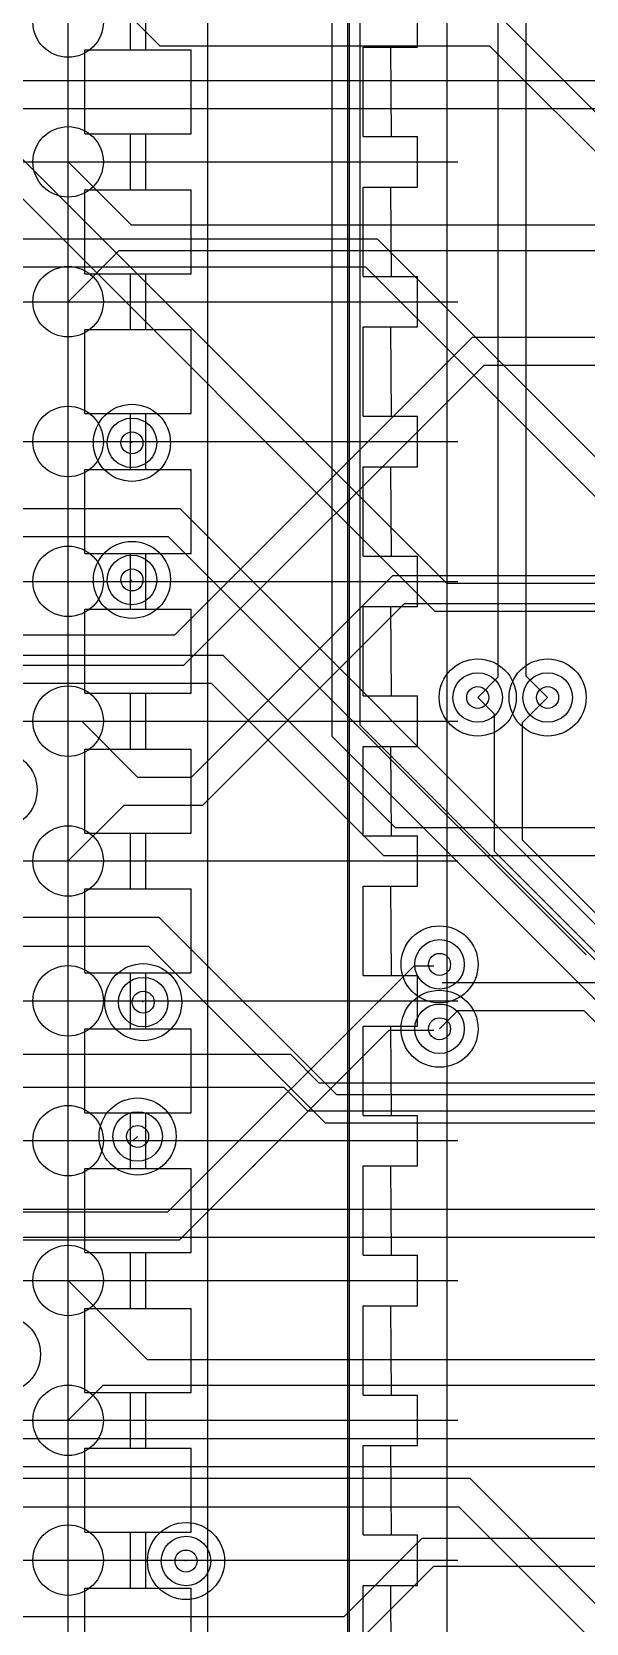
# Model space of a CAD drawing. Extents: x 28 to 300, y 18 to 330.
# Drawn here: x 148.23 to 153.27, y 145.92 to 160.37 of the extents above; entities that cross this region are included whole.
import ezdxf

# ---------------------------------------------------------------- set-up
doc = ezdxf.new("R2010")
doc.units = 0
for name, color, linetype in [('BOTTOMLAYER', 5, 'CONTINUOUS'), ('DRILLDRAWING', 1, 'CONTINUOUS'), ('INTERNALPLANE1', 76, 'CONTINUOUS'), ('INTERNALPLANE6', 136, 'CONTINUOUS'), ('MECHANICAL11', 56, 'CONTINUOUS'), ('MECHANICAL14', 56, 'CONTINUOUS'), ('MECHANICAL8', 56, 'CONTINUOUS'), ('MIDLAYER1', 16, 'CONTINUOUS'), ('MIDLAYER3', 90, 'CONTINUOUS'), ('MULTILAYER', 9, 'CONTINUOUS'), ('TOPLAYER', 1, 'CONTINUOUS'), ('TOPOVERLAY', 2, 'CONTINUOUS'), ('TOPPASTE', 8, 'CONTINUOUS'), ('TOPSOLDER', 216, 'CONTINUOUS'), ('VIAHOLELAYER', 16, 'CONTINUOUS')]:
    doc.layers.add(name, color=color, linetype=linetype)

msp = doc.modelspace()

# ---------------------------------------------------------------- linework, layer by layer
at = {"layer": 'BOTTOMLAYER'}
for p, q in [((152.721, 156.281), (152.721, 163.194)), ((152.467, 156.611), (152.467, 163.089)), ((151.214, 154.075), (151.214, 161.234)), ((150.96, 153.97), (150.96, 161.129)), ((152.467, 154.512), (152.467, 156.611)), ((152.467, 155.745), (152.467, 156.611)), ((152.721, 154.52), (152.721, 156.281)), ((152.721, 155.85), (152.721, 156.281)), ((152.281, 154.325), (152.467, 154.512)), ((152.721, 154.52), (152.916, 154.325)), ((150.96, 153.97), (153.398, 151.531)), ((151.214, 154.075), (153.652, 151.637)), ((149.467, 149.653), (151.702, 151.888)), ((151.702, 151.888), (151.883, 151.888)), ((150.207, 150.034), (151.477, 151.304)), ((151.477, 151.304), (151.883, 151.304)), ((149.572, 149.399), (150.207, 150.034)), ((150.207, 150.034), (150.258, 150.084)), ((144.949, 149.653), (149.467, 149.653)), ((144.873, 149.399), (149.572, 149.399))]:
    msp.add_line(p, q, dxfattribs=at)
for centre in [(149.14, 156.638), (149.14, 155.393), (152.281, 154.325), (152.916, 154.325), (151.934, 151.901), (149.242, 151.558), (151.934, 151.316), (149.191, 150.338), (149.631, 146.482)]:
    msp.add_circle(centre, 0.225, dxfattribs=at)
at = {"layer": 'DRILLDRAWING'}
for centre in [(149.14, 156.638), (149.14, 155.393), (152.281, 154.325), (152.916, 154.325), (151.934, 151.901), (149.242, 151.558), (151.934, 151.316), (149.191, 150.338), (149.631, 146.482)]:
    msp.add_circle(centre, 0.1, dxfattribs=at)
at = {"layer": 'INTERNALPLANE1'}
for centre in [(149.14, 156.638), (149.14, 155.393), (152.281, 154.325), (152.916, 154.325), (147.928, 153.486), (151.934, 151.901), (149.242, 151.558), (151.934, 151.316), (149.191, 150.338), (147.959, 148.361), (149.631, 146.482)]:
    msp.add_circle(centre, 0.35, dxfattribs=at)
at = {"layer": 'INTERNALPLANE6'}
for centre in [(152.281, 154.325), (152.916, 154.325), (151.934, 151.901), (151.934, 151.316)]:
    msp.add_circle(centre, 0.35, dxfattribs=at)
at = {"layer": 'MECHANICAL11'}
msp.add_line((151.115, 128.11), (151.115, 179.138), dxfattribs=at)
at = {"layer": 'MECHANICAL14'}
for p, q in [((152.002, 122.208), (152.002, 178.824)), ((149.125, 160.206), (149.125, 160.714)), ((149.265, 160.206), (149.265, 160.714)), ((151.734, 160.231), (151.734, 160.689)), ((148.711, 159.444), (148.711, 160.206)), ((148.711, 160.206), (149.679, 160.206)), ((149.679, 159.444), (149.679, 160.206)), ((151.24, 159.419), (151.24, 160.231)), ((151.24, 160.231), (151.734, 160.231)), ((151.487, 160.231), (151.494, 159.419)), ((148.711, 159.444), (149.679, 159.444)), ((149.125, 158.936), (149.125, 159.444)), ((149.265, 158.936), (149.265, 159.444)), ((151.24, 159.419), (151.734, 159.419)), ((151.734, 158.961), (151.734, 159.419)), ((148.711, 158.174), (148.711, 158.936)), ((148.711, 158.936), (149.679, 158.936)), ((149.679, 158.174), (149.679, 158.936)), ((151.24, 158.149), (151.24, 158.961)), ((151.24, 158.961), (151.734, 158.961)), ((151.487, 158.961), (151.494, 158.149)), ((148.711, 158.174), (149.679, 158.174)), ((149.125, 157.666), (149.125, 158.174)), ((149.265, 157.666), (149.265, 158.174)), ((151.24, 158.149), (151.734, 158.149)), ((151.734, 157.691), (151.734, 158.149)), ((151.24, 156.879), (151.24, 157.691)), ((151.24, 157.691), (151.734, 157.691)), ((151.487, 157.691), (151.494, 156.879)), ((148.711, 156.904), (148.711, 157.666)), ((148.711, 157.666), (149.679, 157.666)), ((149.679, 156.904), (149.679, 157.666)), ((148.711, 156.904), (149.679, 156.904)), ((149.125, 156.396), (149.125, 156.904)), ((149.265, 156.396), (149.265, 156.904)), ((151.24, 156.879), (151.734, 156.879)), ((151.734, 156.421), (151.734, 156.879)), ((148.711, 155.634), (148.711, 156.396)), ((148.711, 156.396), (149.679, 156.396)), ((149.679, 155.634), (149.679, 156.396)), ((151.24, 155.609), (151.24, 156.421)), ((151.24, 156.421), (151.734, 156.421)), ((151.487, 156.421), (151.494, 155.609)), ((148.711, 155.634), (149.679, 155.634)), ((149.125, 155.126), (149.125, 155.634)), ((149.265, 155.126), (149.265, 155.634)), ((151.24, 155.609), (151.734, 155.609)), ((151.734, 155.151), (151.734, 155.609)), ((148.711, 154.364), (148.711, 155.126)), ((148.711, 155.126), (149.679, 155.126)), ((149.679, 154.364), (149.679, 155.126)), ((151.24, 154.339), (151.24, 155.151)), ((151.24, 155.151), (151.734, 155.151)), ((151.487, 155.151), (151.494, 154.339)), ((148.711, 154.364), (149.679, 154.364)), ((149.125, 153.856), (149.125, 154.364)), ((149.265, 153.856), (149.265, 154.364)), ((151.24, 154.339), (151.734, 154.339)), ((151.734, 153.881), (151.734, 154.339)), ((148.711, 153.094), (148.711, 153.856)), ((148.711, 153.856), (149.679, 153.856)), ((149.679, 153.094), (149.679, 153.856)), ((151.24, 153.069), (151.24, 153.881)), ((151.24, 153.881), (151.734, 153.881)), ((151.487, 153.881), (151.494, 153.069)), ((148.711, 153.094), (149.679, 153.094)), ((149.125, 152.586), (149.125, 153.094)), ((149.265, 152.586), (149.265, 153.094)), ((151.24, 153.069), (151.734, 153.069)), ((151.734, 152.611), (151.734, 153.069)), ((148.711, 151.824), (148.711, 152.586)), ((148.711, 152.586), (149.679, 152.586)), ((149.679, 151.824), (149.679, 152.586)), ((151.24, 151.799), (151.24, 152.611)), ((151.24, 152.611), (151.734, 152.611)), ((151.487, 152.611), (151.494, 151.799)), ((148.711, 151.824), (149.679, 151.824)), ((149.125, 151.316), (149.125, 151.824)), ((149.265, 151.316), (149.265, 151.824)), ((151.24, 151.799), (151.734, 151.799)), ((151.734, 151.341), (151.734, 151.799)), ((151.24, 150.529), (151.24, 151.341)), ((151.24, 151.341), (151.734, 151.341)), ((151.487, 151.341), (151.494, 150.529)), ((148.711, 150.554), (148.711, 151.316)), ((148.711, 151.316), (149.679, 151.316)), ((149.679, 150.554), (149.679, 151.316)), ((148.711, 150.554), (149.679, 150.554)), ((149.125, 150.046), (149.125, 150.554)), ((149.265, 150.046), (149.265, 150.554)), ((151.24, 150.529), (151.734, 150.529)), ((151.734, 150.071), (151.734, 150.529)), ((148.711, 149.284), (148.711, 150.046)), ((148.711, 150.046), (149.679, 150.046)), ((149.679, 149.284), (149.679, 150.046)), ((151.24, 149.259), (151.24, 150.071)), ((151.24, 150.071), (151.734, 150.071)), ((151.487, 150.071), (151.494, 149.259)), ((148.711, 149.284), (149.679, 149.284)), ((149.125, 148.776), (149.125, 149.284)), ((149.265, 148.776), (149.265, 149.284)), ((151.24, 149.259), (151.734, 149.259)), ((151.734, 148.801), (151.734, 149.259)), ((148.711, 148.014), (148.711, 148.776)), ((148.711, 148.776), (149.679, 148.776)), ((149.679, 148.014), (149.679, 148.776)), ((151.24, 147.989), (151.24, 148.801)), ((151.24, 148.801), (151.734, 148.801)), ((151.487, 148.801), (151.494, 147.989)), ((148.711, 148.014), (149.679, 148.014)), ((149.125, 147.506), (149.125, 148.014)), ((149.265, 147.506), (149.265, 148.014)), ((151.24, 147.989), (151.734, 147.989)), ((151.734, 147.531), (151.734, 147.989)), ((148.711, 146.744), (148.711, 147.506)), ((148.711, 147.506), (149.679, 147.506)), ((149.679, 146.744), (149.679, 147.506)), ((151.24, 146.719), (151.24, 147.531)), ((151.24, 147.531), (151.734, 147.531)), ((151.487, 147.531), (151.494, 146.719)), ((148.711, 146.744), (149.679, 146.744)), ((149.125, 146.236), (149.125, 146.744)), ((149.265, 146.236), (149.265, 146.744)), ((151.24, 146.719), (151.734, 146.719)), ((151.734, 146.261), (151.734, 146.719)), ((148.711, 145.474), (148.711, 146.236)), ((148.711, 146.236), (149.679, 146.236)), ((149.679, 145.474), (149.679, 146.236)), ((151.24, 145.449), (151.24, 146.261)), ((151.24, 146.261), (151.734, 146.261)), ((151.487, 146.261), (151.494, 145.449))]:
    msp.add_line(p, q, dxfattribs=at)
at = {"layer": 'MECHANICAL8'}
for p, q in [((148.56, 159.46), (148.56, 160.46)), ((149.83, 159.46), (149.83, 160.46)), ((151.1, 159.46), (151.1, 160.46)), ((148.56, 159.19), (148.56, 160.19)), ((149.83, 159.19), (149.83, 160.19)), ((151.1, 159.19), (151.1, 160.19)), ((147.29, 159.19), (148.29, 159.19)), ((147.56, 159.19), (148.56, 159.19)), ((148.56, 158.19), (148.56, 159.19)), ((148.56, 159.19), (149.56, 159.19)), ((148.83, 159.19), (149.83, 159.19)), ((149.83, 158.19), (149.83, 159.19)), ((149.83, 159.19), (150.83, 159.19)), ((150.1, 159.19), (151.1, 159.19)), ((151.1, 158.19), (151.1, 159.19)), ((151.1, 159.19), (152.1, 159.19)), ((148.56, 157.92), (148.56, 158.92)), ((149.83, 157.92), (149.83, 158.92)), ((151.1, 157.92), (151.1, 158.92)), ((147.29, 157.92), (148.29, 157.92)), ((147.56, 157.92), (148.56, 157.92)), ((148.56, 156.92), (148.56, 157.92)), ((148.56, 157.92), (149.56, 157.92)), ((148.83, 157.92), (149.83, 157.92)), ((149.83, 156.92), (149.83, 157.92)), ((149.83, 157.92), (150.83, 157.92)), ((150.1, 157.92), (151.1, 157.92)), ((151.1, 156.92), (151.1, 157.92)), ((151.1, 157.92), (152.1, 157.92)), ((148.56, 156.65), (148.56, 157.65)), ((149.83, 156.65), (149.83, 157.65)), ((151.1, 156.65), (151.1, 157.65)), ((147.29, 156.65), (148.29, 156.65)), ((147.56, 156.65), (148.56, 156.65)), ((148.56, 155.65), (148.56, 156.65)), ((148.56, 156.65), (149.56, 156.65)), ((148.83, 156.65), (149.83, 156.65)), ((149.83, 155.65), (149.83, 156.65)), ((149.83, 156.65), (150.83, 156.65)), ((150.1, 156.65), (151.1, 156.65)), ((151.1, 155.65), (151.1, 156.65)), ((151.1, 156.65), (152.1, 156.65)), ((148.56, 155.38), (148.56, 156.38)), ((149.83, 155.38), (149.83, 156.38)), ((151.1, 155.38), (151.1, 156.38)), ((147.29, 155.38), (148.29, 155.38)), ((147.56, 155.38), (148.56, 155.38)), ((148.56, 154.38), (148.56, 155.38)), ((148.56, 155.38), (149.56, 155.38)), ((148.83, 155.38), (149.83, 155.38)), ((149.83, 154.38), (149.83, 155.38)), ((149.83, 155.38), (150.83, 155.38)), ((150.1, 155.38), (151.1, 155.38)), ((151.1, 154.38), (151.1, 155.38)), ((151.1, 155.38), (152.1, 155.38)), ((148.56, 154.11), (148.56, 155.11)), ((149.83, 154.11), (149.83, 155.11)), ((151.1, 154.11), (151.1, 155.11)), ((147.29, 154.11), (148.29, 154.11)), ((147.56, 154.11), (148.56, 154.11)), ((148.56, 153.11), (148.56, 154.11)), ((148.56, 154.11), (149.56, 154.11)), ((148.83, 154.11), (149.83, 154.11)), ((149.83, 153.11), (149.83, 154.11)), ((149.83, 154.11), (150.83, 154.11)), ((150.1, 154.11), (151.1, 154.11)), ((151.1, 153.11), (151.1, 154.11)), ((151.1, 154.11), (152.1, 154.11)), ((148.56, 152.84), (148.56, 153.84)), ((149.83, 152.84), (149.83, 153.84)), ((151.1, 152.84), (151.1, 153.84)), ((147.29, 152.84), (148.29, 152.84)), ((147.56, 152.84), (148.56, 152.84)), ((148.56, 151.84), (148.56, 152.84)), ((148.56, 152.84), (149.56, 152.84)), ((148.83, 152.84), (149.83, 152.84)), ((149.83, 151.84), (149.83, 152.84)), ((149.83, 152.84), (150.83, 152.84)), ((150.1, 152.84), (151.1, 152.84)), ((151.1, 151.84), (151.1, 152.84)), ((151.1, 152.84), (152.1, 152.84)), ((148.56, 151.57), (148.56, 152.57)), ((149.83, 151.57), (149.83, 152.57)), ((151.1, 151.57), (151.1, 152.57)), ((147.29, 151.57), (148.29, 151.57)), ((147.56, 151.57), (148.56, 151.57)), ((148.56, 150.57), (148.56, 151.57)), ((148.56, 151.57), (149.56, 151.57)), ((148.83, 151.57), (149.83, 151.57)), ((149.83, 150.57), (149.83, 151.57)), ((149.83, 151.57), (150.83, 151.57)), ((150.1, 151.57), (151.1, 151.57)), ((151.1, 150.57), (151.1, 151.57)), ((151.1, 151.57), (152.1, 151.57)), ((148.56, 150.3), (148.56, 151.3)), ((149.83, 150.3), (149.83, 151.3)), ((151.1, 150.3), (151.1, 151.3)), ((147.29, 150.3), (148.29, 150.3)), ((147.56, 150.3), (148.56, 150.3)), ((148.56, 149.3), (148.56, 150.3)), ((148.56, 150.3), (149.56, 150.3)), ((148.83, 150.3), (149.83, 150.3)), ((149.83, 149.3), (149.83, 150.3)), ((149.83, 150.3), (150.83, 150.3)), ((150.1, 150.3), (151.1, 150.3)), ((151.1, 149.3), (151.1, 150.3)), ((151.1, 150.3), (152.1, 150.3)), ((148.56, 149.03), (148.56, 150.03)), ((149.83, 149.03), (149.83, 150.03)), ((151.1, 149.03), (151.1, 150.03)), ((147.29, 149.03), (148.29, 149.03)), ((147.56, 149.03), (148.56, 149.03)), ((148.56, 148.03), (148.56, 149.03)), ((148.56, 149.03), (149.56, 149.03)), ((148.83, 149.03), (149.83, 149.03)), ((149.83, 148.03), (149.83, 149.03)), ((149.83, 149.03), (150.83, 149.03)), ((150.1, 149.03), (151.1, 149.03)), ((151.1, 148.03), (151.1, 149.03)), ((151.1, 149.03), (152.1, 149.03)), ((148.56, 147.76), (148.56, 148.76)), ((149.83, 147.76), (149.83, 148.76)), ((151.1, 147.76), (151.1, 148.76)), ((147.29, 147.76), (148.29, 147.76)), ((147.56, 147.76), (148.56, 147.76)), ((148.56, 146.76), (148.56, 147.76)), ((148.56, 147.76), (149.56, 147.76)), ((148.83, 147.76), (149.83, 147.76)), ((149.83, 146.76), (149.83, 147.76)), ((149.83, 147.76), (150.83, 147.76)), ((150.1, 147.76), (151.1, 147.76)), ((151.1, 146.76), (151.1, 147.76)), ((151.1, 147.76), (152.1, 147.76)), ((148.56, 146.49), (148.56, 147.49)), ((149.83, 146.49), (149.83, 147.49)), ((151.1, 146.49), (151.1, 147.49)), ((147.29, 146.49), (148.29, 146.49)), ((147.56, 146.49), (148.56, 146.49)), ((148.56, 145.49), (148.56, 146.49)), ((148.56, 146.49), (149.56, 146.49)), ((148.83, 146.49), (149.83, 146.49)), ((149.83, 145.49), (149.83, 146.49)), ((149.83, 146.49), (150.83, 146.49)), ((150.1, 146.49), (151.1, 146.49)), ((151.1, 145.49), (151.1, 146.49)), ((151.1, 146.49), (152.1, 146.49)), ((148.56, 145.22), (148.56, 146.22)), ((149.83, 145.22), (149.83, 146.22)), ((151.1, 145.22), (151.1, 146.22))]:
    msp.add_line(p, q, dxfattribs=at)
at = {"layer": 'MIDLAYER1'}
for p, q in [((147.623, 159.736), (151.997, 155.363)), ((147.369, 159.631), (151.892, 155.109)), ((151.997, 155.363), (173.567, 155.363)), ((151.892, 155.109), (173.441, 155.109)), ((146.857, 154.71), (149.965, 154.71)), ((149.965, 154.71), (151.53, 153.145)), ((146.752, 154.456), (149.859, 154.456)), ((149.859, 154.456), (151.424, 152.891)), ((151.53, 153.145), (153.529, 153.145)), ((151.424, 152.891), (153.424, 152.891)), ((151.959, 151.735), (153.372, 151.735)), ((151.934, 151.316), (152.099, 151.481)), ((152.099, 151.481), (153.246, 151.481)), ((153.246, 151.481), (154.224, 150.504)), ((151.067, 145.978), (151.777, 146.689)), ((151.777, 146.689), (165.104, 146.689)), ((151.162, 145.715), (151.882, 146.435)), ((151.882, 146.435), (165.209, 146.435)), ((145.016, 145.978), (151.067, 145.978))]:
    msp.add_line(p, q, dxfattribs=at)
for centre in [(149.14, 156.638), (149.14, 155.393), (152.281, 154.325), (152.916, 154.325), (151.934, 151.901), (149.242, 151.558), (151.934, 151.316), (149.191, 150.338), (149.631, 146.482)]:
    msp.add_circle(centre, 0.225, dxfattribs=at)
at = {"layer": 'MIDLAYER3'}
for p, q in [((146.028, 163.61), (149.394, 160.244)), ((152.493, 160.498), (157.056, 155.935)), ((149.394, 160.244), (152.388, 160.244)), ((152.388, 160.244), (156.802, 155.83)), ((147.232, 158.491), (151.366, 158.491)), ((151.366, 158.491), (156.728, 153.129)), ((147.099, 158.237), (151.261, 158.237)), ((151.261, 158.237), (156.623, 152.875)), ((144.944, 156.041), (149.575, 156.041)), ((149.575, 156.041), (153.372, 152.243)), ((144.733, 155.787), (149.469, 155.787)), ((149.469, 155.787), (153.267, 151.989)), ((146.6, 152.331), (149.384, 152.331)), ((149.384, 152.331), (150.997, 150.719)), ((146.724, 152.065), (149.291, 152.065)), ((149.291, 152.065), (150.894, 150.462)), ((150.997, 150.719), (170.235, 150.719)), ((150.894, 150.462), (170.337, 150.462)), ((147.661, 149.677), (169.439, 149.677)), ((147.556, 149.423), (169.334, 149.423)), ((147.839, 147.594), (156.103, 147.594)), ((147.734, 147.34), (156.103, 147.34))]:
    msp.add_line(p, q, dxfattribs=at)
for centre in [(149.14, 156.638), (149.14, 155.393), (152.281, 154.325), (152.916, 154.325), (151.934, 151.901), (149.242, 151.558), (151.934, 151.316), (149.191, 150.338), (149.631, 146.482)]:
    msp.add_circle(centre, 0.225, dxfattribs=at)
at = {"layer": 'MULTILAYER'}
for centre in [(149.14, 156.638), (149.14, 155.393), (152.281, 154.325), (152.916, 154.325), (151.934, 151.901), (149.242, 151.558), (151.934, 151.316), (149.191, 150.338), (149.631, 146.482)]:
    msp.add_circle(centre, 0.225, dxfattribs=at)
at = {"layer": 'TOPLAYER'}
for p, q in [((148.013, 159.929), (156.439, 159.929)), ((148.118, 159.675), (156.334, 159.675)), ((148.56, 159.19), (149.132, 158.618)), ((149.132, 158.618), (155.906, 158.618)), ((148.56, 157.92), (149.025, 158.385)), ((149.025, 158.385), (155.779, 158.385)), ((149.529, 154.895), (152.232, 157.598)), ((152.232, 157.598), (155.495, 157.598)), ((149.611, 154.618), (152.338, 157.344)), ((152.338, 157.344), (155.39, 157.344)), ((148.56, 156.65), (149.128, 156.65)), ((149.128, 156.65), (149.14, 156.638)), ((148.56, 155.38), (149.127, 155.38)), ((149.127, 155.38), (149.14, 155.393)), ((149.68, 153.602), (151.51, 155.432)), ((151.51, 155.432), (153.852, 155.432)), ((149.785, 153.348), (151.616, 155.178)), ((151.616, 155.178), (153.957, 155.178)), ((147.775, 154.895), (149.529, 154.895)), ((147.798, 154.618), (149.611, 154.618)), ((152.281, 154.325), (152.433, 154.173)), ((152.687, 154.097), (152.916, 154.325)), ((148.56, 154.11), (148.683, 154.11)), ((148.683, 154.11), (149.191, 153.602)), ((152.433, 152.925), (152.433, 154.173)), ((152.687, 153.03), (152.687, 154.097)), ((149.191, 153.602), (149.68, 153.602)), ((148.56, 152.84), (149.068, 153.348)), ((149.068, 153.348), (149.785, 153.348)), ((152.433, 152.925), (153.623, 151.735)), ((152.687, 153.03), (153.728, 151.989)), ((148.56, 152.84), (148.598, 152.84)), ((148.56, 151.57), (149.229, 151.57)), ((149.229, 151.57), (149.242, 151.558)), ((147.775, 151.085), (150.579, 151.085)), ((150.579, 151.085), (150.838, 150.825)), ((147.775, 150.785), (150.519, 150.785)), ((150.519, 150.785), (150.733, 150.571)), ((150.838, 150.825), (155.425, 150.825)), ((150.733, 150.571), (155.32, 150.571)), ((149.152, 150.3), (149.191, 150.338)), ((148.56, 150.3), (149.152, 150.3)), ((148.56, 149.03), (149.277, 148.313)), ((149.277, 148.313), (154.354, 148.313)), ((148.56, 147.76), (148.878, 148.078)), ((148.878, 148.078), (155.16, 148.078)), ((148.56, 147.76), (148.581, 147.76)), ((147.816, 147.234), (152.209, 147.234)), ((152.209, 147.234), (153.754, 145.689)), ((147.775, 146.975), (152.109, 146.975)), ((152.109, 146.975), (153.9, 145.184)), ((148.56, 146.49), (148.92, 146.49)), ((148.92, 146.49), (149.623, 146.49)), ((148.92, 146.49), (149.203, 146.49)), ((149.623, 146.49), (149.631, 146.482))]:
    msp.add_line(p, q, dxfattribs=at)
for centre, radius in [((148.56, 160.46), 0.32), ((148.56, 159.19), 0.32), ((148.56, 157.92), 0.32), ((148.56, 156.65), 0.32), ((149.14, 156.638), 0.225), ((148.56, 155.38), 0.32), ((149.14, 155.393), 0.225), ((152.281, 154.325), 0.225), ((152.916, 154.325), 0.225), ((148.56, 154.11), 0.32), ((148.56, 152.84), 0.32), ((151.934, 151.901), 0.225), ((148.56, 151.57), 0.32), ((149.242, 151.558), 0.225), ((151.934, 151.316), 0.225), ((148.56, 150.3), 0.32), ((149.191, 150.338), 0.225), ((148.56, 149.03), 0.32), ((148.56, 147.76), 0.32), ((148.56, 146.49), 0.32), ((149.631, 146.482), 0.225)]:
    msp.add_circle(centre, radius, dxfattribs=at)
at = {"layer": 'TOPOVERLAY'}
msp.add_line((152.002, 122.208), (152.002, 178.824), dxfattribs=at)
at = {"layer": 'TOPPASTE'}
for centre in [(148.56, 160.46), (148.56, 159.19), (148.56, 157.92), (148.56, 156.65), (148.56, 155.38), (148.56, 154.11), (148.56, 152.84), (148.56, 151.57), (148.56, 150.3), (148.56, 149.03), (148.56, 147.76), (148.56, 146.49)]:
    msp.add_circle(centre, 0.32, dxfattribs=at)
at = {"layer": 'TOPSOLDER'}
for centre in [(148.56, 160.46), (148.56, 159.19), (148.56, 157.92), (148.56, 156.65), (148.56, 155.38), (148.56, 154.11), (148.56, 152.84), (148.56, 151.57), (148.56, 150.3), (148.56, 149.03), (148.56, 147.76), (148.56, 146.49)]:
    msp.add_circle(centre, 0.32, dxfattribs=at)
at = {"layer": 'VIAHOLELAYER'}
for centre in [(149.14, 156.638), (149.14, 155.393), (152.281, 154.325), (152.916, 154.325), (151.934, 151.901), (149.242, 151.558), (151.934, 151.316), (149.191, 150.338), (149.631, 146.482)]:
    msp.add_circle(centre, 0.1, dxfattribs=at)

doc.saveas('drawing.dxf')
